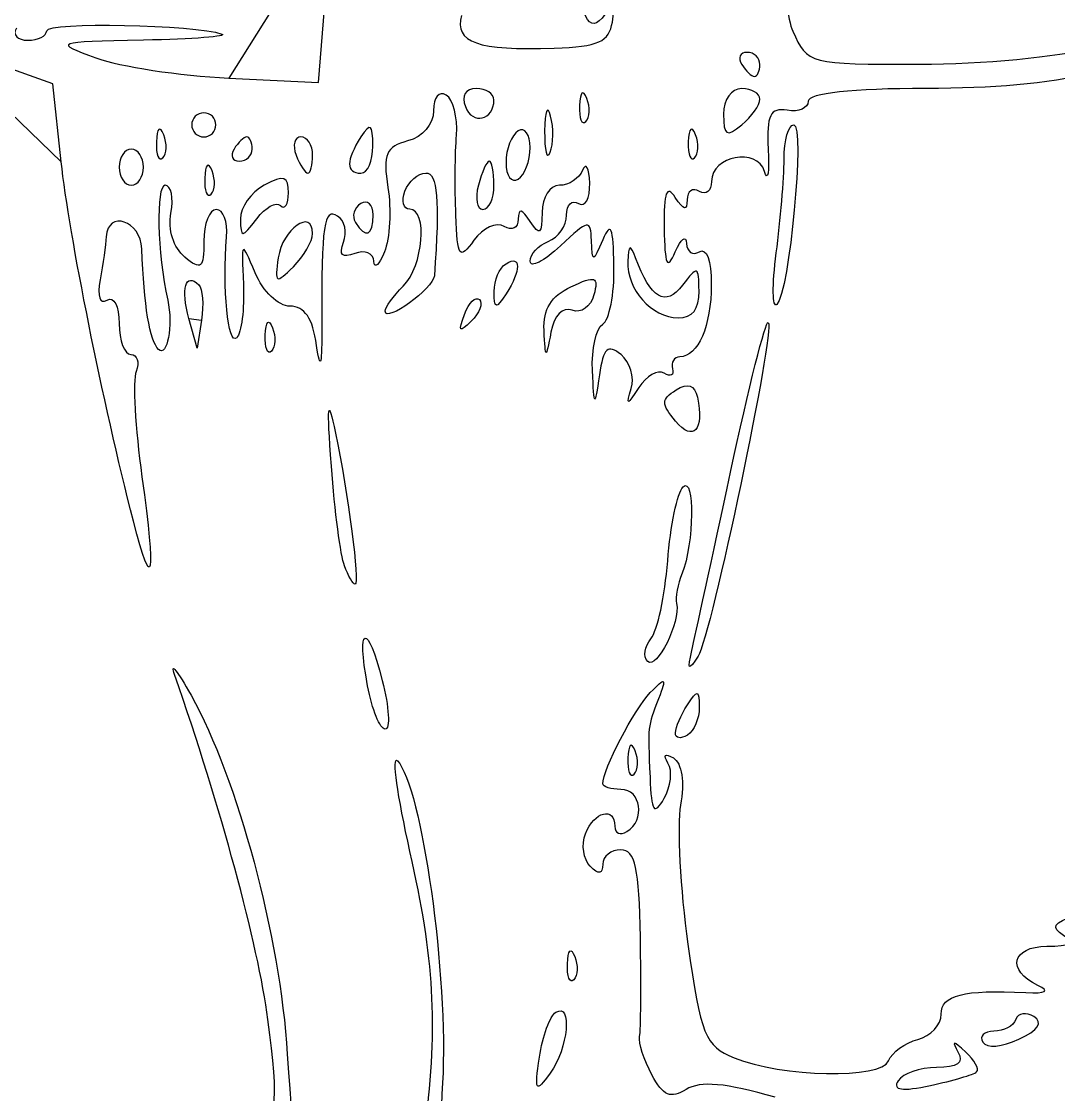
# Model space of a CAD drawing. Extents: x 2 to 593, y 3 to 839.
# Drawn here: x 133.06 to 179.76, y 80.83 to 129.16 of the extents above; entities that cross this region are included whole.
import ezdxf

# ---------------------------------------------------------------- set-up
doc = ezdxf.new("R2010")
doc.units = 0
doc.layers.add('Capa_1', color=7, linetype='CONTINUOUS')

msp = doc.modelspace()

# ---------------------------------------------------------------- linework, layer by layer
at = {"layer": 'Capa_1', "color": 7}
for points in [[(142.397216, 126.601864), (146.439632, 126.404024), (147.052936, 134.024424)], [(159.66364, 129.128824), (159.66364, 129.125704)], [(134.846264, 122.836184), (134.46472, 126.344024), (129.293728, 128.192424)], [(166.307128, 127.220584), (166.307128, 127.220584)], [(158.514232, 125.689704), (158.51424, 125.689704)], [(166.307128, 125.654504), (166.307128, 125.654504)], [(154.332208, 125.620104), (154.332208, 125.620104)], [(156.886664, 124.897144), (156.886672, 124.897144)], [(141.812968, 124.499224), (141.812968, 124.499224)], [(139.463296, 124.056984), (139.463224, 124.056984)], [(163.413064, 124.056984), (163.413072, 124.056984)], [(143.445912, 123.410664), (143.445912, 123.410664)], [(148.880728, 123.546744), (148.880728, 123.546744)], [(155.965152, 123.474904), (155.965152, 123.474904)], [(146.167488, 123.138504), (146.167488, 123.138504)], [(138.54708, 122.594184), (138.54708, 122.594184)], [(141.640472, 122.424024), (141.64048, 122.424024)], [(154.332208, 121.777704), (154.332208, 121.777704)], [(144.72444, 120.862504), (144.72444, 120.862024)], [(148.889056, 120.449064), (148.889056, 120.449064)], [(146.167488, 119.606904), (146.167488, 119.606904)], [(167.046872, 118.732392), (167.04692, 118.732392)], [(154.340536, 116.991352), (154.340536, 116.991352)], [(163.568248, 117.014984), (163.568248, 117.014984)], [(149.433376, 116.105192), (149.433376, 116.105192)], [(141.1654, 115.709192), (140.974176, 114.437752), (140.598688, 115.774792), (140.598688, 115.774792)], [(153.006416, 115.958312), (153.006416, 115.958312)], [(144.033216, 115.027432), (144.0332, 115.027432)], [(156.587832, 115.254232), (156.587832, 115.254232)], [(162.512056, 111.153912), (162.512032, 111.153912)], [(138.0972, 106.656696), (138.097472, 106.657384)], [(147.600968, 104.638584), (147.600968, 104.638584)], [(163.242696, 100.821784), (163.242696, 100.821784)], [(161.255904, 100.339144), (161.25592, 100.339144)], [(148.642384, 99.244504), (148.642384, 99.244504)], [(162.505264, 97.119224), (162.505264, 97.119224)], [(160.691488, 96.305784), (160.691496, 96.305784)], [(157.641072, 86.718584), (157.641072, 86.718584)], [(178.648888, 84.341144), (178.648888, 84.341144)], [(156.382, 82.513784), (156.382, 82.513784)], [(176.068504, 81.851704), (176.068504, 81.852264)]]:
    msp.add_lwpolyline(points, close=True, dxfattribs=at)
for points in [[(167.15996, 142.060032), (167.13468, 133.816592), (167.3264, 129.759152), (167.790512, 128.717472)], [(159.328344, 129.475784), (158.620056, 128.441144), (158.156168, 129.391144), (158.050288, 132.093144)], [(159.66364, 129.125704), (159.790904, 129.939544), (159.70628, 130.027944), (159.328344, 129.475784)], [(188.673496, 129.626296), (182.898392, 126.848376), (179.90076, 126.145816), (173.791192, 126.138376)], [(134.192544, 128.739464), (134.192544, 129.142904), (140.898, 129.016184), (142.085112, 128.590344)], [(152.865024, 129.431784), (152.544336, 128.205464), (153.595112, 127.834584), (157.048888, 127.954984)], [(157.048888, 127.954984), (159.038448, 128.024584), (159.525088, 128.242824), (159.66364, 129.128824)], [(132.827904, 128.847224), (132.645008, 128.551304), (132.877184, 128.309144), (133.343952, 128.309144)], [(133.343952, 128.309144), (133.81068, 128.309144), (134.192544, 128.502824), (134.192544, 128.739464)], [(142.085112, 128.590344), (142.384488, 128.482984), (140.79236, 128.358504), (138.547064, 128.313784)], [(167.790512, 128.717472), (168.449104, 127.239312), (168.52048, 127.220672), (173.505816, 127.227072)], [(138.547064, 128.313784), (134.514392, 128.233464), (134.488376, 128.223704), (136.409752, 127.516104)], [(165.730688, 127.764904), (165.413648, 127.764904), (165.305632, 127.519944), (165.490656, 127.220584)], [(166.307128, 127.220584), (166.307128, 127.519944), (166.047728, 127.764904), (165.730688, 127.764904)], [(173.505816, 127.227072), (176.282424, 127.227072), (179.778904, 127.563472), (181.275768, 127.966752)], [(136.409752, 127.516104), (137.479536, 127.122104), (140.173888, 126.710744), (142.397216, 126.601864)], [(165.490656, 127.220584), (165.67568, 126.921224), (165.93508, 126.676264), (166.067096, 126.676264)], [(166.067096, 126.676264), (166.19912, 126.676264), (166.307128, 126.921224), (166.307128, 127.220584)], [(153.532816, 126.132264), (153.04724, 126.132264), (152.855952, 125.812984), (153.045536, 125.318904)], [(154.332208, 125.620104), (154.332208, 125.901784), (153.97248, 126.132264), (153.532816, 126.132264)], [(165.490656, 126.132184), (165.02136, 126.132184), (164.674184, 125.640984), (164.674184, 124.976904)], [(166.307128, 125.654504), (166.307128, 125.917224), (165.93972, 126.132184), (165.490656, 126.132184)], [(173.791192, 126.138376), (170.471568, 126.138376), (168.484128, 125.919176), (168.484128, 125.563736)], [(152.182872, 125.841976), (151.857472, 126.043096), (151.610376, 125.739496), (151.610376, 125.138536)], [(152.645104, 124.040856), (152.705744, 124.836856), (152.497752, 125.647416), (152.182872, 125.841976)], [(158.51424, 125.689704), (158.34048, 126.123944), (158.211496, 125.994984), (158.185384, 125.360824)], [(158.471272, 124.646424), (158.652136, 124.827304), (158.671472, 125.296824), (158.514232, 125.689704)], [(165.490656, 124.499224), (165.93972, 124.871944), (166.307128, 125.391784), (166.307128, 125.654504)], [(153.045536, 125.318904), (153.36684, 124.481624), (154.332208, 124.707624), (154.332208, 125.620104)], [(156.886672, 124.897144), (156.748664, 125.426744), (156.626672, 125.125224), (156.615576, 124.227144)], [(158.185384, 125.360824), (158.161784, 124.787064), (158.290392, 124.465544), (158.471272, 124.646424)], [(167.535872, 125.155496), (166.770472, 125.284616), (166.606184, 124.948136), (166.683904, 123.410376)], [(168.484128, 125.563736), (168.484128, 125.251256), (168.057408, 125.067576), (167.535872, 125.155496)], [(141.268656, 125.043544), (140.96928, 125.043544), (140.724336, 124.798664), (140.724336, 124.499224)], [(141.812968, 124.499224), (141.812968, 124.798664), (141.568024, 125.043544), (141.268656, 125.043544)], [(151.610376, 125.138536), (151.610376, 124.515976), (151.131424, 123.956056), (150.445496, 123.776696)], [(156.866504, 123.264184), (157.0156, 123.632744), (157.024672, 124.367544), (156.886664, 124.897144)], [(164.674184, 124.976904), (164.674184, 124.011704), (164.80852, 123.933144), (165.490656, 124.499224)], [(139.463224, 124.056984), (139.289464, 124.491224), (139.16048, 124.362264), (139.134368, 123.728184)], [(140.724336, 124.499224), (140.724336, 124.199864), (140.96928, 123.954984), (141.268656, 123.954984)], [(141.268656, 123.954984), (141.568024, 123.954984), (141.812968, 124.199864), (141.812968, 124.499224)], [(148.880728, 123.546744), (148.874328, 124.537064), (148.771416, 124.615144), (148.344744, 123.954984)], [(155.420832, 124.227144), (155.121464, 124.042104), (154.87652, 123.400824), (154.87652, 122.802104)], [(155.965152, 123.474904), (155.965152, 124.073624), (155.720208, 124.412104), (155.420832, 124.227144)], [(156.615576, 124.227144), (156.604456, 123.328984), (156.7174, 122.895704), (156.866504, 123.264184)], [(163.413072, 124.056984), (163.239312, 124.491224), (163.110328, 124.362264), (163.084216, 123.728184)], [(167.83604, 124.507832), (168.347224, 124.507832), (167.632712, 116.927512), (167.073192, 116.414712)], [(167.39576, 122.950872), (167.39576, 123.807192), (167.593888, 124.507832), (167.83604, 124.507832)], [(139.134368, 123.728184), (139.110768, 123.154344), (139.239384, 122.832824), (139.420256, 123.013704)], [(139.420256, 123.013704), (139.60112, 123.194584), (139.620464, 123.664104), (139.463296, 124.056984)], [(143.20588, 123.954984), (143.073864, 123.954984), (142.814464, 123.710024), (142.62944, 123.410664)], [(143.445912, 123.410664), (143.445912, 123.710024), (143.337896, 123.954984), (143.20588, 123.954984)], [(145.640248, 123.954984), (145.35028, 123.954984), (145.254008, 123.587544), (145.426328, 123.138504)], [(146.167488, 123.138504), (146.167488, 123.587544), (145.930232, 123.954984), (145.640248, 123.954984)], [(148.344744, 123.954984), (147.66276, 122.899624), (147.66276, 122.322024), (148.344744, 122.322024)], [(150.445496, 123.776696), (149.471376, 123.521896), (149.326496, 123.177256), (149.560816, 121.671976)], [(152.616944, 120.448376), (152.571824, 121.628216), (152.584544, 123.244856), (152.645104, 124.040856)], [(163.084216, 123.728184), (163.060616, 123.154344), (163.189224, 122.832824), (163.370104, 123.013704)], [(163.370104, 123.013704), (163.550968, 123.194584), (163.570304, 123.664104), (163.413064, 124.056984)], [(138.002768, 123.410664), (137.703392, 123.410664), (137.458448, 123.043224), (137.458448, 122.594184)], [(138.54708, 122.594184), (138.54708, 123.043224), (138.302136, 123.410664), (138.002768, 123.410664)], [(142.62944, 123.410664), (142.444416, 123.111224), (142.5524, 122.866344), (142.869472, 122.866344)], [(142.869472, 122.866344), (143.186512, 122.866344), (143.445912, 123.111224), (143.445912, 123.410664)], [(148.344744, 122.322024), (148.64412, 122.322024), (148.885312, 122.873144), (148.880728, 123.546744)], [(155.420832, 122.049864), (155.720208, 122.234904), (155.965152, 122.876104), (155.965152, 123.474904)], [(166.51488, 122.399336), (166.189776, 123.494936), (164.129632, 123.110296), (164.129632, 121.953976)], [(166.683904, 123.410376), (166.736864, 122.362536), (166.660784, 121.907656), (166.51488, 122.399336)], [(138.097472, 106.657384), (136.722072, 111.997624), (135.202856, 119.557544), (134.846264, 122.836184)], [(141.64048, 122.424024), (141.46672, 122.858264), (141.337744, 122.729304), (141.311624, 122.095224)], [(145.426328, 123.138504), (145.598656, 122.689384), (145.835904, 122.322024), (145.953568, 122.322024)], [(145.953568, 122.322024), (146.071216, 122.322024), (146.167488, 122.689384), (146.167488, 123.138504)], [(154.123536, 122.866344), (154.00876, 122.866344), (153.786752, 122.376424), (153.630176, 121.777704)], [(154.332208, 121.777704), (154.332208, 122.376424), (154.238304, 122.866344), (154.123536, 122.866344)], [(154.87652, 122.802104), (154.87652, 122.203304), (155.121464, 121.864824), (155.420832, 122.049864)], [(158.643512, 121.881016), (158.619912, 122.572296), (158.477, 122.831656), (158.326, 122.457496)], [(167.04692, 118.732392), (167.238784, 120.196232), (167.39576, 122.094472), (167.39576, 122.950872)], [(137.458448, 122.594184), (137.458448, 122.145064), (137.703392, 121.777704), (138.002768, 121.777704)], [(138.002768, 121.777704), (138.302136, 121.777704), (138.54708, 122.145064), (138.54708, 122.594184)], [(141.597512, 121.380824), (141.778384, 121.561624), (141.797712, 122.031144), (141.640472, 122.424024)], [(150.32516, 121.514072), (150.497488, 121.963112), (150.91844, 122.330712), (151.260632, 122.330872)], [(151.260632, 122.330872), (151.798352, 122.331192), (151.897464, 121.152152), (151.65, 117.698712)], [(158.326, 122.457496), (158.175, 122.083256), (157.704448, 121.777096), (157.280344, 121.777096)], [(139.52284, 121.777016), (139.103504, 121.777016), (139.174832, 118.696536), (139.642568, 116.606056)], [(139.78836, 120.519256), (139.920592, 121.211016), (139.80108, 121.777016), (139.52284, 121.777016)], [(141.311624, 122.095224), (141.288024, 121.521384), (141.416632, 121.199944), (141.597512, 121.380824)], [(143.990224, 121.777704), (143.39148, 121.457224), (142.909384, 120.774984), (142.918904, 120.261704)], [(145.078856, 121.433944), (145.078856, 122.191624), (144.880632, 122.254184), (143.990224, 121.777704)], [(153.630176, 121.777704), (153.4736, 121.178904), (153.567536, 120.689064), (153.838848, 120.689064)], [(153.838848, 120.689064), (154.1102, 120.689064), (154.332208, 121.178904), (154.332208, 121.777704)], [(157.280344, 121.777096), (156.846016, 121.777096), (156.505584, 121.242136), (156.500896, 120.552376)], [(158.142176, 120.960616), (158.448568, 120.771256), (158.667704, 121.173576), (158.643512, 121.881016)], [(162.496688, 121.233096), (162.109648, 121.831976), (161.977016, 121.469416), (161.998968, 119.872296)], [(164.129632, 121.953976), (164.129632, 121.522136), (163.884696, 121.320216), (163.58532, 121.505256)], [(144.72444, 120.862024), (144.919368, 120.667064), (145.078856, 120.924424), (145.078856, 121.433944)], [(149.560816, 121.671976), (149.714936, 120.681976), (149.643992, 119.382056), (149.403176, 118.783336)], [(150.53908, 120.697672), (150.249112, 120.697672), (150.15284, 121.065032), (150.32516, 121.514072)], [(163.58532, 121.505256), (163.285944, 121.690296), (163.037256, 121.521256), (163.032672, 121.129096)], [(143.65312, 120.272904), (144.047416, 120.792104), (144.529512, 121.057464), (144.72444, 120.862504)], [(148.335864, 120.955704), (148.031608, 120.767704), (147.923592, 120.385864), (148.095832, 120.107144)], [(148.889056, 120.449064), (148.889056, 120.915784), (148.64012, 121.143784), (148.335864, 120.955704)], [(157.597856, 120.431336), (157.597856, 120.907496), (157.8428, 121.145656), (158.142176, 120.960616)], [(163.032672, 121.129096), (163.026272, 120.611416), (162.880104, 120.639816), (162.496688, 121.233096)], [(138.476976, 118.919416), (138.430336, 120.179096), (136.945904, 120.683016), (136.873416, 119.463736)], [(140.408152, 118.547496), (139.90644, 118.963896), (139.648128, 119.785656), (139.78836, 120.519256)], [(141.833312, 120.688456), (141.522608, 120.688456), (141.268392, 120.046056), (141.268392, 119.261016)], [(142.292968, 119.463736), (142.350888, 120.137336), (142.144016, 120.688456), (141.833312, 120.688456)], [(146.167488, 119.606904), (146.167488, 120.762424), (144.80928, 119.804984), (144.621192, 118.516904)], [(147.29296, 120.393336), (146.673984, 120.775896), (146.56264, 120.010136), (146.583992, 115.517416)], [(147.558952, 119.211976), (147.73244, 119.664056), (147.612712, 120.195736), (147.29296, 120.393336)], [(148.095832, 120.107144), (148.56244, 119.352104), (148.889056, 119.492904), (148.889056, 120.449064)], [(150.249848, 117.237352), (151.154624, 118.142072), (151.368232, 120.697672), (150.53908, 120.697672)], [(153.432928, 119.306776), (152.769056, 118.398856), (152.691192, 118.507816), (152.616944, 120.448376)], [(155.964912, 120.144136), (155.581504, 120.737416), (155.434992, 120.765816), (155.428936, 120.248056)], [(156.500896, 120.552376), (156.494496, 119.562056), (156.391584, 119.483896), (155.964912, 120.144136)], [(156.781384, 119.252296), (157.230448, 119.424616), (157.597856, 119.955176), (157.597856, 120.431336)], [(142.918904, 120.261704), (142.935224, 119.385224), (142.979944, 119.385864), (143.65312, 120.272904)], [(154.793712, 119.923016), (154.44892, 120.136056), (153.836568, 119.859016), (153.432928, 119.306776)], [(155.428936, 120.248056), (155.424136, 119.849896), (155.144, 119.706456), (154.793712, 119.923016)], [(158.724744, 119.286456), (158.689064, 120.262776), (158.594112, 120.247096), (157.325704, 119.055496)], [(159.736856, 118.135496), (159.707176, 119.908936), (159.59448, 120.174376), (159.2308, 119.328056)], [(161.998968, 119.872296), (162.022488, 118.161736), (162.129152, 117.928376), (162.496688, 118.783656)], [(136.873416, 119.463736), (136.851176, 119.089496), (136.72796, 118.217336), (136.599616, 117.525496)], [(142.749096, 114.911656), (142.357464, 114.519976), (142.094032, 117.149016), (142.292968, 119.463736)], [(145.301584, 118.112424), (145.777824, 118.588744), (146.167488, 119.261224), (146.167488, 119.606904)], [(162.496688, 118.783656), (162.753984, 119.382456), (162.981712, 119.551656), (163.002744, 119.159816)], [(139.227208, 114.383256), (138.833288, 114.776936), (138.571776, 116.358216), (138.476976, 118.919416)], [(141.268392, 119.261016), (141.268392, 118.021656), (141.155072, 117.927656), (140.408152, 118.547496)], [(143.580688, 117.830776), (142.966008, 119.316136), (142.961952, 119.312216), (143.051216, 117.315656)], [(148.06616, 118.705656), (147.493984, 118.486056), (147.33956, 118.640056), (147.558952, 119.211976)], [(148.927064, 118.357976), (148.906024, 118.722856), (148.518616, 118.879336), (148.06616, 118.705656)], [(155.964912, 118.358056), (155.964912, 118.677576), (156.332328, 119.079976), (156.781384, 119.252296)], [(157.325704, 119.055496), (156.577272, 118.352376), (155.964912, 118.038536), (155.964912, 118.358056)], [(159.2308, 119.328056), (158.781808, 118.283176), (158.761464, 118.281576), (158.724744, 119.286456)], [(160.707888, 118.511784), (160.472496, 119.147624), (160.396104, 119.112424), (160.36264, 118.352744)], [(163.002744, 119.159816), (163.023784, 118.767896), (163.285944, 118.598696), (163.58532, 118.783656)], [(163.58532, 118.783656), (163.906832, 118.982376), (164.126224, 118.382776), (164.121304, 117.318936)], [(144.621192, 118.516904), (144.451584, 117.355464), (144.50992, 117.320824), (145.301584, 118.112424)], [(149.403176, 118.783336), (149.162352, 118.184616), (148.948096, 117.993176), (148.927064, 118.357976)], [(154.87652, 118.248232), (155.565408, 118.673912), (155.565408, 117.953352), (154.87652, 116.887432)], [(162.823432, 117.281064), (162.061976, 116.277704), (161.390312, 116.668504), (160.707888, 118.511784)], [(167.073192, 116.414712), (166.86688, 116.225672), (166.855056, 117.268632), (167.046872, 118.732392)], [(154.340536, 116.991352), (154.336536, 117.497592), (154.577144, 118.063192), (154.87652, 118.248232)], [(159.2308, 115.517816), (159.530176, 115.702856), (159.757904, 116.880776), (159.736856, 118.135496)], [(160.36264, 118.352744), (160.30696, 117.087864), (161.424, 115.837224), (162.633008, 115.810904)], [(163.568248, 117.014984), (163.552168, 118.152824), (163.499368, 118.171704), (162.823432, 117.281064)], [(136.599616, 117.525496), (136.460216, 116.774056), (136.586096, 116.403496), (136.912224, 116.605016)], [(140.598688, 115.774792), (140.222472, 117.114392), (140.447528, 117.889752), (141.040472, 117.296792)], [(145.149184, 116.333896), (144.62688, 116.333896), (143.921584, 117.007016), (143.580688, 117.830776)], [(151.65, 117.698712), (151.60872, 117.121992), (149.433376, 115.558152), (149.433376, 116.105192)], [(157.801088, 117.209592), (158.912392, 117.724472), (159.050416, 117.674872), (158.83184, 116.839032)], [(141.040472, 117.296792), (141.214352, 117.122872), (141.270568, 116.408472), (141.1654, 115.709192)], [(143.051216, 117.315656), (143.100656, 116.209016), (142.964736, 115.127256), (142.749096, 114.911656)], [(149.433376, 116.105192), (149.433376, 116.278872), (149.800784, 116.788232), (150.249848, 117.237352)], [(154.87652, 116.887432), (154.4218, 116.183832), (154.347728, 116.198152), (154.340536, 116.991352)], [(156.587832, 115.254232), (156.539592, 116.193352), (156.91556, 116.799272), (157.801088, 117.209592)], [(162.633008, 115.810904), (163.269024, 115.797304), (163.5798, 116.197144), (163.568248, 117.014984)], [(164.121304, 117.318936), (164.112504, 115.428456), (163.523912, 114.069496), (162.707992, 114.056056)], [(136.912224, 116.605016), (137.22296, 116.797096), (137.458184, 116.342376), (137.458184, 115.549576)], [(139.642568, 116.606056), (139.895848, 115.474056), (139.618888, 113.991816), (139.227208, 114.383256)], [(153.006416, 115.958312), (153.210816, 116.495112), (153.515176, 116.797272), (153.682768, 116.629672)], [(153.682768, 116.629672), (153.85036, 116.462072), (153.68312, 116.022872), (153.31112, 115.653672)], [(158.83184, 116.839032), (158.693024, 116.308152), (158.255672, 115.998152), (157.859928, 116.149992)], [(146.347592, 114.564936), (146.175064, 115.789016), (145.805904, 116.333896), (145.149184, 116.333896)], [(157.859928, 116.149992), (157.42156, 116.318232), (157.046096, 115.931272), (156.899056, 115.159752)], [(137.458184, 115.549576), (137.458184, 114.783416), (137.69544, 114.156696), (137.985416, 114.156696)], [(144.0332, 115.027432), (144.05936, 115.661512), (144.188296, 115.790552), (144.362056, 115.356312)], [(146.583992, 115.517416), (146.592792, 113.679416), (146.515992, 113.370216), (146.347592, 114.564936)], [(153.31112, 115.653672), (152.773544, 115.120072), (152.711024, 115.182552), (153.006416, 115.958312)], [(158.76804, 113.444536), (158.72316, 114.399816), (158.931432, 115.332856), (159.2308, 115.517816)], [(166.68184, 115.597144), (167.0086, 115.270424), (164.113376, 101.499864), (163.52276, 100.571624)], [(164.986288, 108.856424), (165.805872, 112.676824), (166.568872, 115.710184), (166.68184, 115.597144)], [(144.319096, 114.313032), (144.138224, 114.132152), (144.009576, 114.453672), (144.033216, 115.027432)], [(144.362056, 115.356312), (144.519288, 114.963432), (144.499952, 114.493912), (144.319096, 114.313032)], [(156.899056, 115.159752), (156.662488, 113.918552), (156.656336, 113.920392), (156.587832, 115.254232)], [(160.054352, 114.151176), (159.459248, 114.645096), (159.263448, 114.461736), (159.079632, 113.238456)], [(137.985416, 114.156696), (138.275392, 114.156696), (138.381552, 113.815016), (138.221328, 113.397496)], [(160.518136, 112.620376), (160.672632, 113.122456), (160.463896, 113.811256), (160.054352, 114.151176)], [(162.707992, 114.056056), (162.442088, 114.048056), (162.29184, 113.809496), (162.374104, 113.517736)], [(138.221328, 113.397496), (138.061096, 112.979976), (138.178608, 110.844456), (138.482432, 108.651976)], [(159.079632, 113.238456), (158.855328, 111.745816), (158.847568, 111.750936), (158.76804, 113.444536)], [(161.99932, 113.311496), (161.71092, 113.489736), (161.19648, 113.201816), (160.856104, 112.671576)], [(162.374104, 113.517736), (162.45636, 113.226136), (162.287704, 113.133256), (161.99932, 113.311496)], [(160.856104, 112.671576), (160.32816, 111.849256), (160.278504, 111.841656), (160.518136, 112.620376)], [(162.531952, 112.560072), (163.069744, 112.896232), (163.368928, 112.795192), (163.491416, 112.236072)], [(147.013408, 109.129224), (146.802896, 111.971464), (146.844928, 112.306664), (147.200232, 110.619224)], [(162.512032, 111.153912), (161.85844, 111.941432), (161.861264, 112.140872), (162.531952, 112.560072)], [(163.491416, 112.236072), (163.814416, 110.761592), (163.304936, 110.198552), (162.512056, 111.153912)], [(147.200232, 110.619224), (147.766488, 107.930024), (148.297944, 103.815304), (148.079024, 103.815304)], [(147.600968, 104.638584), (147.4272, 105.091464), (147.1628, 107.112264), (147.013408, 109.129224)], [(162.846168, 108.193384), (163.3822, 108.730184), (163.347992, 105.620984), (162.803368, 104.304984)], [(163.242696, 100.821784), (163.38208, 101.420504), (164.166696, 105.036104), (164.986288, 108.856424)], [(138.482432, 108.651976), (139.116656, 104.075336), (138.964728, 103.288376), (138.0972, 106.656696)], [(162.155184, 104.860904), (162.27824, 106.436424), (162.589184, 107.936024), (162.846168, 108.193384)], [(148.079024, 103.815304), (147.989856, 103.815304), (147.774736, 104.185784), (147.600968, 104.638584)], [(161.402432, 101.358984), (161.693392, 101.709624), (162.032128, 103.285464), (162.155184, 104.860904)], [(162.803368, 104.304984), (162.60504, 103.825704), (162.493216, 103.213384), (162.554872, 102.944184)], [(162.554872, 102.944184), (162.74572, 102.110904), (161.660504, 99.934504), (161.255904, 100.339144)], [(148.642384, 99.244504), (148.130328, 101.973944), (148.626544, 102.150904), (149.304328, 99.480584)], [(161.25592, 100.339144), (161.045552, 100.549544), (161.11148, 101.008504), (161.402432, 101.358984)], [(163.52276, 100.571624), (163.090152, 99.891704), (163.037184, 99.938984), (163.242696, 100.821784)], [(139.952224, 99.741944), (139.742968, 100.340744), (140.077056, 99.921464), (140.694632, 98.810424)], [(144.157624, 84.209624), (143.708496, 87.589704), (142.02088, 93.822824), (139.952224, 99.741944)], [(161.371464, 98.930344), (162.071352, 99.651544), (162.11504, 99.619784), (161.74572, 98.658264)], [(149.436072, 97.283784), (149.201848, 97.283784), (148.844688, 98.166104), (148.642384, 99.244504)], [(149.304328, 99.480584), (149.611008, 98.272264), (149.670296, 97.283784), (149.436072, 97.283784)], [(163.04124, 98.376024), (163.49596, 99.079624), (163.57004, 99.065304), (163.577224, 98.272024)], [(140.694632, 98.810424), (142.80892, 95.006424), (144.693376, 87.981064), (145.028928, 82.651944)], [(159.231008, 94.822424), (159.231008, 95.453064), (160.661904, 98.199224), (161.371464, 98.930344)], [(161.74572, 98.658264), (161.244304, 97.352664), (161.259496, 97.492184), (161.360368, 95.120184)], [(162.505264, 97.119224), (162.509264, 97.361384), (162.751032, 97.926984), (163.04124, 98.376024)], [(163.577224, 98.272024), (163.581224, 97.765864), (163.340616, 97.200264), (163.04124, 97.015224)], [(160.691496, 96.305784), (160.517736, 96.740024), (160.38876, 96.611064), (160.36264, 95.976984)], [(163.04124, 97.015224), (162.741872, 96.830184), (162.50068, 96.876984), (162.505264, 97.119224)], [(160.648528, 95.262584), (160.8294, 95.443464), (160.848728, 95.912904), (160.691488, 96.305784)], [(162.170096, 95.752904), (161.931656, 96.138664), (162.025048, 96.228264), (162.414696, 95.987464)], [(150.552696, 91.777544), (149.9862, 94.282664), (149.730288, 96.119704), (149.984008, 95.859864)], [(149.984008, 95.859864), (151.084736, 94.732584), (152.290328, 86.132344), (152.01776, 81.351944)], [(160.36264, 95.976984), (160.33904, 95.403144), (160.467648, 95.081704), (160.648528, 95.262584)], [(161.9986, 94.171944), (162.305064, 94.698264), (162.382248, 95.409624), (162.170096, 95.752904)], [(162.414696, 95.987464), (162.794112, 95.752984), (162.922256, 94.907064), (162.736624, 93.862184)], [(160.04748, 94.575864), (159.598424, 94.575864), (159.231008, 94.686824), (159.231008, 94.822424)], [(161.360368, 95.120184), (161.427408, 93.542904), (161.537256, 93.379704), (161.9986, 94.171944)], [(160.31964, 92.670744), (161.1606, 93.190504), (160.962688, 94.575864), (160.04748, 94.575864)], [(158.454936, 92.579784), (158.840128, 93.583544), (159.775328, 93.818024), (159.775328, 92.910824)], [(162.736624, 93.862184), (162.567008, 92.907544), (162.716224, 90.089144), (163.068336, 87.598984)], [(159.775328, 92.910824), (159.775328, 92.593704), (160.020272, 92.485784), (160.31964, 92.670744)], [(158.668856, 91.110104), (158.359664, 91.419304), (158.2634, 92.080584), (158.454936, 92.579784)], [(160.04748, 91.854264), (159.598424, 91.854264), (159.231008, 91.560344), (159.231008, 91.201144)], [(160.928416, 87.908024), (160.877536, 91.024344), (160.692232, 91.854264), (160.04748, 91.854264)], [(151.25268, 79.421944), (151.811656, 84.076664), (151.650384, 86.923384), (150.552696, 91.777544)], [(159.231008, 91.201144), (159.231008, 90.751864), (159.05552, 90.723384), (158.668856, 91.110104)], [(179.979128, 87.992904), (179.396296, 88.362104), (179.518928, 88.568744), (180.523448, 88.910344)], [(179.234576, 87.508104), (180.302288, 87.516104), (180.515752, 87.653064), (179.979128, 87.992904)], [(157.641072, 86.718584), (157.667152, 87.352744), (157.796168, 87.481624), (157.96992, 87.047464)], [(160.893136, 83.447544), (160.948016, 83.730424), (160.963856, 85.737544), (160.928416, 87.908024)], [(163.068336, 87.598984), (163.649072, 83.491464), (163.841536, 83.017144), (165.14384, 82.484984)], [(178.826344, 85.747544), (177.395336, 86.433544), (177.642448, 87.499224), (179.234576, 87.508104)], [(157.96992, 87.047464), (158.12716, 86.654504), (158.107824, 86.185064), (157.92696, 86.004184)], [(157.92696, 86.004184), (157.74608, 85.823304), (157.61744, 86.144824), (157.641072, 86.718584)], [(174.471824, 84.455064), (174.471824, 85.312424), (175.463208, 85.564504), (178.282024, 85.423944)], [(178.282024, 85.423944), (179.198416, 85.378344), (179.376176, 85.483944), (178.826344, 85.747544)], [(157.116536, 84.535064), (157.872488, 85.002184), (157.679384, 82.910344), (156.86356, 81.794664)], [(143.257808, 76.496424), (144.612248, 79.882024), (144.668544, 80.364504), (144.157624, 84.209624)], [(156.382, 82.513784), (156.521144, 83.461784), (156.85168, 84.371304), (157.116536, 84.535064)], [(173.420848, 83.312824), (173.998888, 83.464024), (174.471824, 83.978024), (174.471824, 84.455064)], [(177.828464, 84.211624), (177.728664, 83.921784), (177.285568, 83.684664), (176.843784, 83.684664)], [(178.648888, 84.341144), (178.29744, 84.559624), (177.928248, 84.501304), (177.828464, 84.211624)], [(177.968856, 83.321304), (178.844944, 83.734744), (179.073304, 84.077224), (178.648888, 84.341144)], [(176.843784, 83.684664), (176.402, 83.684664), (176.17764, 83.462904), (176.3452, 83.191784)], [(161.443776, 81.718184), (161.086056, 82.386584), (160.838264, 83.164824), (160.893136, 83.447544)], [(172.105496, 82.349064), (172.250904, 82.727944), (172.842808, 83.161624), (173.420848, 83.312824)], [(175.580416, 82.741224), (175.005672, 83.274184), (174.935632, 83.272344), (175.240592, 82.731624)], [(176.3452, 83.191784), (176.520608, 82.907944), (177.209376, 82.962904), (177.968856, 83.321304)], [(145.028928, 82.651944), (145.322816, 77.984664), (145.472752, 77.446264), (146.741608, 76.501464)], [(175.240592, 82.731624), (175.503304, 82.266264), (175.194512, 82.051224), (174.263936, 82.051224)], [(176.068504, 81.852264), (176.19824, 81.971944), (175.9786, 82.371944), (175.580416, 82.741224)], [(156.86356, 81.794664), (156.200432, 80.887784), (156.153616, 80.957704), (156.382, 82.513784)], [(165.14384, 82.484984), (167.286016, 81.609624), (171.788008, 81.521704), (172.105496, 82.349064)], [(162.985576, 81.059544), (162.289488, 80.624824), (161.951672, 80.769144), (161.443776, 81.718184)], [(174.263936, 82.051224), (173.515504, 82.051224), (172.735584, 81.780104), (172.530776, 81.448664)], [(173.99552, 81.240104), (175.005936, 81.456744), (175.938776, 81.731944), (176.068504, 81.851704)], [(152.01776, 81.351944), (151.865592, 78.683064), (151.856856, 76.056744), (151.99832, 75.515704)], [(166.997144, 80.709144), (164.777104, 81.354584), (163.619808, 81.455624), (162.985576, 81.059544)], [(172.530776, 81.448664), (172.269752, 81.026264), (172.707768, 80.963944), (173.99552, 81.240104)]]:
    msp.add_open_spline(points, degree=3, dxfattribs=at)

doc.saveas('drawing.dxf')
